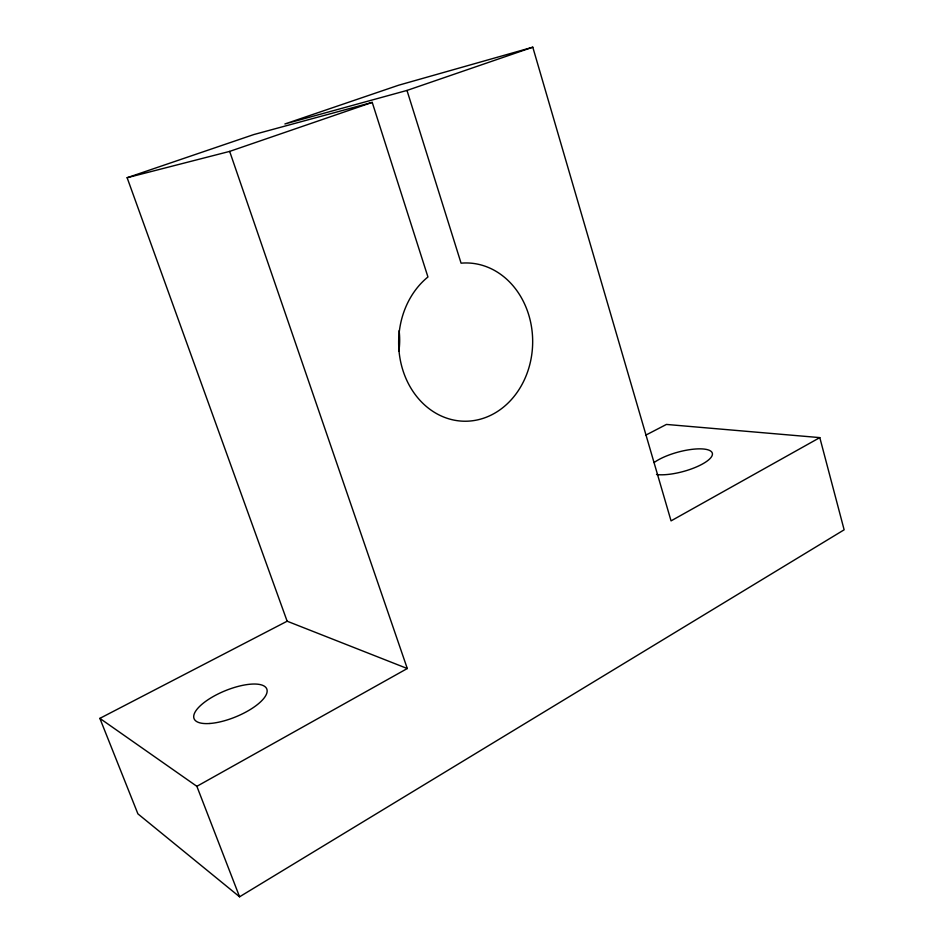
<?xml version="1.0" encoding="UTF-8"?>
<svg xmlns="http://www.w3.org/2000/svg" width="944" height="944" viewBox="0 0 944 944"><rect width="100%" height="100%" fill="white"/><g stroke="black" fill="none" stroke-linecap="round" stroke-linejoin="round"><path stroke-width="1.42" d="M99.863 718.372L196.871 786.317L407.289 668.529L287.141 621.211L99.863 718.372L137.907 813.858L239.575 896.8L844.137 529.808L819.805 437.615L666.429 424.434L645.625 435.231M819.805 437.615L671.054 520.876L532.794 47.2L398.616 85.22L284.899 123.971L406.994 90.435L532.794 47.2M287.141 621.211L127.133 177.72L229.663 151.394L372.231 102.389L427.939 276.981A79.143 67.012 -88.9 0 0 426.417 406.545A79.143 67.012 -88.9 0 0 530.091 363.357A79.143 67.012 -88.9 0 0 461.073 263.175L406.994 90.435M127.133 177.72L253.747 134.579L372.231 102.389M196.871 786.317L239.575 896.8M229.663 151.394L407.289 668.529M399.111 330.719A68.275 60.711 -89.7 0 1 398.899 351.015M654.145 462.525A32.887 10.042 -15.2 0 1 700.625 448.86A32.887 10.042 -15.2 0 1 703.481 463.433A32.887 10.042 -15.2 0 1 656.505 474.513M209.887 723.482A39.27 14.077 -22.3 0 0 267.058 692.046A39.27 14.077 -22.3 0 0 214.312 695.929A39.27 14.077 -22.3 0 0 209.887 723.482"/></g></svg>
